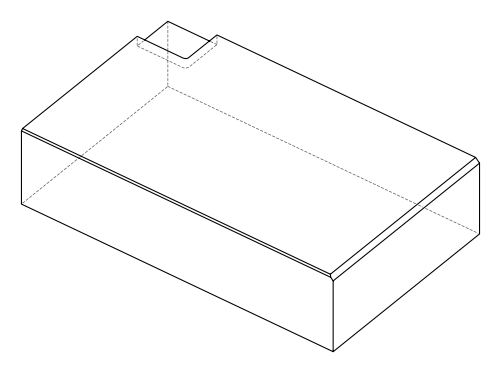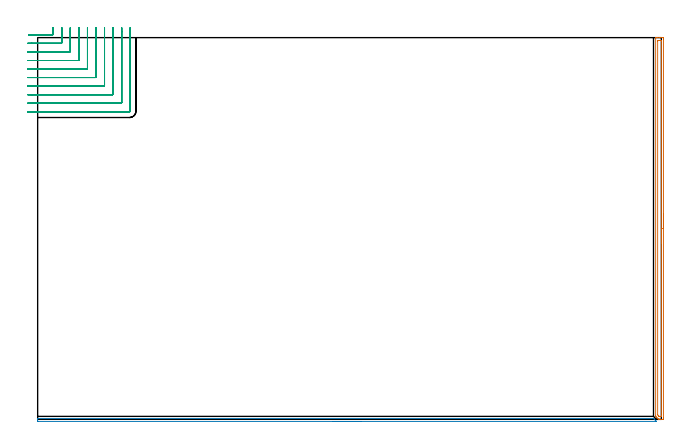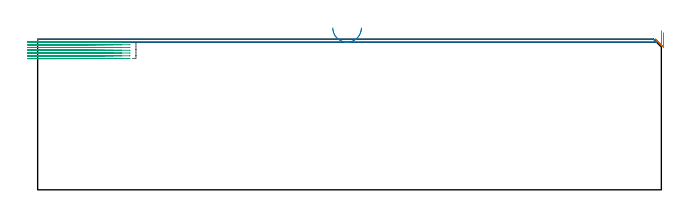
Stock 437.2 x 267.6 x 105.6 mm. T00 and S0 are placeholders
(PLAN: 3 operations, 1 tool changes, 20.3 min)
(1 AREA_MILL | FG_CHAMFER_SURFACE | UGT0205_001 | 4.47 min | 4048 mm3)
(2 AREA_MILL_1 | FG_CHAMFER_SURFACE_1 | UGT0205_001 | 3.61 min | 954 mm3)
(3 MILL_CORNER_NOTCH_RECTANGULAR | CORNER_NOTCH_RECTANGULAR | UGT0201_126 | Follow Part, ap 2, ae 75% | 12.21 min | 52423 mm3)
(TOOL UGT0205_001 | Chamfer Mill 20 x 3 x 45 deg. | D20 FL50 Z2)
(TOOL UGT0201_126 | Carbide End Mill 8.0 | D8 FL15 Z4)
(OP 1 AREA_MILL)
G17 G21 G94 G90
T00 M6
G54
G17 G0 G90 X438.7 Y143.8 S1061 M3
G43 Z115.6 H0
Z110.1
G94 G1 Y143.762 Z109.228 F250.
Y143.648 Z108.364
Y143.459 Z107.512
Y143.197 Z106.68
Y142.863 Z105.874
Y142.46 Z105.1
Y141.992 Z104.364
Y141.46 Z103.672
Y140.871 Z103.029
Y140.228 Z102.44
Y139.536 Z101.908
Y138.8 Z101.44
Y138.026 Z101.037
Y137.22 Z100.703
Y136.388 Z100.441
Y135.537 Z100.252
Y134.672 Z100.138
Y133.8 Z100.1
Y0.982
X438.699 Y0.624 Z100.101
X438.694 Y0.095 Z100.102
X438.69 Y0.008 Z100.105
X438.168 Y0. Z100.626
X437.633 Z101.164
X437.281 Z101.515
X436.746 Z102.05
X436.394 Z102.401
X435.591 Z103.208
X435.506 Z103.292
X435.305 Y0.001 Z103.493
X435.297 Y0.003 Z103.501
X435.285 Y0.015 Z103.514
X435.271 Y0.028 Z103.528
X435.063 Y0.235 Z103.733
X434.675 Y0.624 Z104.124
X434.079 Y1.22 Z104.72
X433.64 Y1.659 Z105.159
X433.364 Y1.935 Z105.433
X433.204 Y2.096 Z105.59
X433.2 Y2.412 Z105.6
Y267.423
X433.203 Y267.59 Z105.588
X433.234 Y267.593 Z105.558
X433.622 Y267.6 Z105.177
X433.915 Z104.885
X434.619 Z104.176
X435.859 Z102.938
X436.394 Z102.401
X437.013 Z101.782
X437.281 Z101.515
X437.9 Z100.896
X438.168 Y267.598 Z100.628
X438.691 Y267.592 Z100.105
X438.694 Y267.506 Z100.103
X438.699 Y266.976 Z100.101
X438.7 Y266.44 Z100.1
Y133.8
X437.286 Z101.514
Y2.412
X437.281 Y2.01 Z101.519
X436.8 Y2.002 Z102.
X436.394 Y2.001 Z102.406
X435.914 Z102.886
X435.813 Y2.006 Z102.987
X435.764 Y2.01 Z103.036
X435.676 Y2.085 Z103.124
X435.506 Y2.247 Z103.294
X435.339 Y2.412 Z103.461
X434.619 Y3.143 Z104.181
X434.614 Y3.311 Z104.186
Y265.188
X434.619 Y265.59 Z104.181
X435.1 Y265.598 Z103.7
X436.394 Y265.599 Z102.406
X436.874 Y265.598 Z101.926
X437.281 Y265.59 Z101.519
X437.286 Y265.183 Z101.514
Y133.8
Y132.928 Z101.552
Y132.064 Z101.666
Y131.212 Z101.855
Y130.38 Z102.117
Y129.574 Z102.451
Y128.8 Z102.854
Y128.064 Z103.323
Y127.372 Z103.854
Y126.729 Z104.443
Y126.14 Z105.086
Y125.609 Z105.778
Y125.14 Z106.514
Y124.737 Z107.288
Y124.403 Z108.094
Y124.141 Z108.926
Y123.952 Z109.778
Y123.838 Z110.643
Y123.8 Z111.514
G0 Z115.6
M5
M2
(OP 2 AREA_MILL_1)
G17 G21 G94 G90
T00 M6
G54
G17 G0 G90 X226.9 Y-1.5 S1061 M3
G43 Z115.6 H0
Z113.5
G94 G1 X226.862 Z112.628 F250.
X226.748 Z111.764
X226.559 Z110.912
X226.297 Z110.08
X225.963 Z109.274
X225.56 Z108.5
X225.092 Z107.764
X224.561 Z107.072
X223.971 Z106.429
X223.328 Z105.84
X222.636 Z105.308
X221.9 Z104.84
X221.126 Z104.437
X220.32 Z104.103
X219.488 Z103.841
X218.637 Z103.652
X217.772 Z103.538
X216.9 Z103.5
X0.623
X0.478 Y-1.499 Z103.501
X0.176 Y-1.496 Z103.504
X0.002 Y-1.491 Z103.505
X0. Y-1.247 Z103.749
Y-0.896 Z104.099
Y-0.193 Z104.807
Y0.124 Z105.124
X0.007 Y0.54 Z105.532
X0.01 Y0.604 Z105.595
X0.172 Y0.6 Z105.6
X431.39
X431.697 Y0.594 Z105.59
X431.708
X432.284 Y0.017 Z105.016
X433.475 Y-1.175 Z103.825
X433.644 Y-1.342 Z103.655
X433.773 Y-1.476 Z103.522
X433.784 Y-1.494 Z103.503
X433.773 Y-1.499 Z103.499
X216.9 Y-1.5 Z103.5
X216.029 Z103.538
X215.164 Z103.652
X214.312 Z103.841
X213.48 Z104.103
X212.674 Z104.437
X211.9 Z104.84
X211.164 Z105.308
X210.472 Z105.84
X209.829 Z106.429
X209.24 Z107.072
X208.709 Z107.764
X208.24 Z108.5
X207.837 Z109.274
X207.503 Z110.08
X207.241 Z110.912
X207.052 Z111.764
X206.938 Z112.628
X206.9 Z113.5
G0 Z115.6
M5
M2
(OP 3 MILL_CORNER_NOTCH_RECTANGULAR)
G17 G21 G94 G90
T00 M6
G54
G17 G0 G90 X-6.464 Y269.6 S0 M3
G43 Z115.6 H0
Z103.657
G94 G1 X-3.464 F250.
X10.504 F500.
G3 X10.9 Y269.996 R0.4
G1 Y271.6
Y274.6 F250.
G0 Z115.6
X-7. Y263.6
Z103.657
G1 X-4.
X16.504 F500.
G3 X16.9 Y263.996 R0.4
G1 Y271.6
Y274.6 F250.
G0 Z115.6
X-7. Y257.6
Z103.657
G1 X-4.
X22.504 F500.
G3 X22.9 Y257.996 R0.4
G1 Y271.6
Y274.6 F250.
G0 Z115.6
X-7. Y251.6
Z103.657
G1 X-4.
X28.504 F500.
G3 X28.9 Y251.996 R0.4
G1 Y271.6
Y274.6 F250.
G0 Z115.6
X-7. Y245.6
Z103.657
G1 X-4.
X34.504 F500.
G3 X34.9 Y245.996 R0.4
G1 Y271.6
Y274.6 F250.
G0 Z115.6
X-7. Y239.6
Z103.657
G1 X-4.
X40.503 F500.
G3 X40.9 Y239.997 R0.4
G1 Y271.6
Y274.6 F250.
G0 Z115.6
X-7. Y233.6
Z103.657
G1 X-4.
X46.503 F500.
G3 X46.9 Y233.997 R0.4
G1 Y271.6
Y274.6 F250.
G0 Z115.6
X-7. Y227.6
Z103.657
G1 X-4.
X52.503 F500.
G3 X52.9 Y227.997 R0.4
G1 Y271.6
Y274.6 F250.
G0 Z115.6
X-7. Y221.6
Z103.657
G1 X-4.
X58.503 F500.
G3 X58.9 Y221.997 R0.4
G1 Y271.6
Y274.6 F250.
G0 Z115.6
X-7. Y215.6
Z103.657
G1 X-4.
X64.4 F500.
G3 X64.9 Y216.1 R0.5
G1 Y271.6
Y274.6 F250.
G0 Z115.6
X-6.464 Y269.6
Z101.714
G1 X-3.464
X10.504 F500.
G3 X10.9 Y269.996 R0.4
G1 Y271.6
Y274.6 F250.
G0 Z115.6
X-7. Y263.6
Z101.714
G1 X-4.
X16.504 F500.
G3 X16.9 Y263.996 R0.4
G1 Y271.6
Y274.6 F250.
G0 Z115.6
X-7. Y257.6
Z101.714
G1 X-4.
X22.504 F500.
G3 X22.9 Y257.996 R0.4
G1 Y271.6
Y274.6 F250.
G0 Z115.6
X-7. Y251.6
Z101.714
G1 X-4.
X28.504 F500.
G3 X28.9 Y251.996 R0.4
G1 Y271.6
Y274.6 F250.
G0 Z115.6
X-7. Y245.6
Z101.714
G1 X-4.
X34.504 F500.
G3 X34.9 Y245.996 R0.4
G1 Y271.6
Y274.6 F250.
G0 Z115.6
X-7. Y239.6
Z101.714
G1 X-4.
X40.503 F500.
G3 X40.9 Y239.997 R0.4
G1 Y271.6
Y274.6 F250.
G0 Z115.6
X-7. Y233.6
Z101.714
G1 X-4.
X46.503 F500.
G3 X46.9 Y233.997 R0.4
G1 Y271.6
Y274.6 F250.
G0 Z115.6
X-7. Y227.6
Z101.714
G1 X-4.
X52.503 F500.
G3 X52.9 Y227.997 R0.4
G1 Y271.6
Y274.6 F250.
G0 Z115.6
X-7. Y221.6
Z101.714
G1 X-4.
X58.503 F500.
G3 X58.9 Y221.997 R0.4
G1 Y271.6
Y274.6 F250.
G0 Z115.6
X-7. Y215.6
Z101.714
G1 X-4.
X64.4 F500.
G3 X64.9 Y216.1 R0.5
G1 Y271.6
Y274.6 F250.
G0 Z115.6
X-6.464 Y269.6
Z99.771
G1 X-3.464
X10.504 F500.
G3 X10.9 Y269.996 R0.4
G1 Y271.6
Y274.6 F250.
G0 Z115.6
X-7. Y263.6
Z99.771
G1 X-4.
X16.504 F500.
G3 X16.9 Y263.996 R0.4
G1 Y271.6
Y274.6 F250.
G0 Z115.6
X-7. Y257.6
Z99.771
G1 X-4.
X22.504 F500.
G3 X22.9 Y257.996 R0.4
G1 Y271.6
Y274.6 F250.
G0 Z115.6
X-7. Y251.6
Z99.771
G1 X-4.
X28.504 F500.
G3 X28.9 Y251.996 R0.4
G1 Y271.6
Y274.6 F250.
G0 Z115.6
X-7. Y245.6
Z99.771
G1 X-4.
X34.504 F500.
G3 X34.9 Y245.996 R0.4
G1 Y271.6
Y274.6 F250.
G0 Z115.6
X-7. Y239.6
Z99.771
G1 X-4.
X40.503 F500.
G3 X40.9 Y239.997 R0.4
G1 Y271.6
Y274.6 F250.
G0 Z115.6
X-7. Y233.6
Z99.771
G1 X-4.
X46.503 F500.
G3 X46.9 Y233.997 R0.4
G1 Y271.6
Y274.6 F250.
G0 Z115.6
X-7. Y227.6
Z99.771
G1 X-4.
X52.503 F500.
G3 X52.9 Y227.997 R0.4
G1 Y271.6
Y274.6 F250.
G0 Z115.6
X-7. Y221.6
Z99.771
G1 X-4.
X58.503 F500.
G3 X58.9 Y221.997 R0.4
G1 Y271.6
Y274.6 F250.
G0 Z115.6
X-7. Y215.6
Z99.771
G1 X-4.
X64.4 F500.
G3 X64.9 Y216.1 R0.5
G1 Y271.6
Y274.6 F250.
G0 Z115.6
X-6.464 Y269.6
Z97.829
G1 X-3.464
X10.504 F500.
G3 X10.9 Y269.996 R0.4
G1 Y271.6
Y274.6 F250.
G0 Z115.6
X-7. Y263.6
Z97.829
G1 X-4.
X16.504 F500.
G3 X16.9 Y263.996 R0.4
G1 Y271.6
Y274.6 F250.
G0 Z115.6
X-7. Y257.6
Z97.829
G1 X-4.
X22.504 F500.
G3 X22.9 Y257.996 R0.4
G1 Y271.6
Y274.6 F250.
G0 Z115.6
X-7. Y251.6
Z97.829
G1 X-4.
X28.504 F500.
G3 X28.9 Y251.996 R0.4
G1 Y271.6
Y274.6 F250.
G0 Z115.6
X-7. Y245.6
Z97.829
G1 X-4.
X34.504 F500.
G3 X34.9 Y245.996 R0.4
G1 Y271.6
Y274.6 F250.
G0 Z115.6
X-7. Y239.6
Z97.829
G1 X-4.
X40.503 F500.
G3 X40.9 Y239.997 R0.4
G1 Y271.6
Y274.6 F250.
G0 Z115.6
X-7. Y233.6
Z97.829
G1 X-4.
X46.503 F500.
G3 X46.9 Y233.997 R0.4
G1 Y271.6
Y274.6 F250.
G0 Z115.6
X-7. Y227.6
Z97.829
G1 X-4.
X52.503 F500.
G3 X52.9 Y227.997 R0.4
G1 Y271.6
Y274.6 F250.
G0 Z115.6
X-7. Y221.6
Z97.829
G1 X-4.
X58.503 F500.
G3 X58.9 Y221.997 R0.4
G1 Y271.6
Y274.6 F250.
G0 Z115.6
X-7. Y215.6
Z97.829
G1 X-4.
X64.4 F500.
G3 X64.9 Y216.1 R0.5
G1 Y271.6
Y274.6 F250.
G0 Z115.6
X-6.464 Y269.6
Z95.886
G1 X-3.464
X10.504 F500.
G3 X10.9 Y269.996 R0.4
G1 Y271.6
Y274.6 F250.
G0 Z115.6
X-7. Y263.6
Z95.886
G1 X-4.
X16.504 F500.
G3 X16.9 Y263.996 R0.4
G1 Y271.6
Y274.6 F250.
G0 Z115.6
X-7. Y257.6
Z95.886
G1 X-4.
X22.504 F500.
G3 X22.9 Y257.996 R0.4
G1 Y271.6
Y274.6 F250.
G0 Z115.6
X-7. Y251.6
Z95.886
G1 X-4.
X28.504 F500.
G3 X28.9 Y251.996 R0.4
G1 Y271.6
Y274.6 F250.
G0 Z115.6
X-7. Y245.6
Z95.886
G1 X-4.
X34.504 F500.
G3 X34.9 Y245.996 R0.4
G1 Y271.6
Y274.6 F250.
G0 Z115.6
X-7. Y239.6
Z95.886
G1 X-4.
X40.503 F500.
G3 X40.9 Y239.997 R0.4
G1 Y271.6
Y274.6 F250.
G0 Z115.6
X-7. Y233.6
Z95.886
G1 X-4.
X46.503 F500.
G3 X46.9 Y233.997 R0.4
G1 Y271.6
Y274.6 F250.
G0 Z115.6
X-7. Y227.6
Z95.886
G1 X-4.
X52.503 F500.
G3 X52.9 Y227.997 R0.4
G1 Y271.6
Y274.6 F250.
G0 Z115.6
X-7. Y221.6
Z95.886
G1 X-4.
X58.503 F500.
G3 X58.9 Y221.997 R0.4
G1 Y271.6
Y274.6 F250.
G0 Z115.6
X-7. Y215.6
Z95.886
G1 X-4.
X64.4 F500.
G3 X64.9 Y216.1 R0.5
G1 Y271.6
Y274.6 F250.
G0 Z115.6
X-6.464 Y269.6
Z93.943
G1 X-3.464
X10.504 F500.
G3 X10.9 Y269.996 R0.4
G1 Y271.6
Y274.6 F250.
G0 Z115.6
X-7. Y263.6
Z93.943
G1 X-4.
X16.504 F500.
G3 X16.9 Y263.996 R0.4
G1 Y271.6
Y274.6 F250.
G0 Z115.6
X-7. Y257.6
Z93.943
G1 X-4.
X22.504 F500.
G3 X22.9 Y257.996 R0.4
G1 Y271.6
Y274.6 F250.
G0 Z115.6
X-7. Y251.6
Z93.943
G1 X-4.
X28.504 F500.
G3 X28.9 Y251.996 R0.4
G1 Y271.6
Y274.6 F250.
G0 Z115.6
X-7. Y245.6
Z93.943
G1 X-4.
X34.504 F500.
G3 X34.9 Y245.996 R0.4
G1 Y271.6
Y274.6 F250.
G0 Z115.6
X-7. Y239.6
Z93.943
G1 X-4.
X40.503 F500.
G3 X40.9 Y239.997 R0.4
G1 Y271.6
Y274.6 F250.
G0 Z115.6
X-7. Y233.6
Z93.943
G1 X-4.
X46.503 F500.
G3 X46.9 Y233.997 R0.4
G1 Y271.6
Y274.6 F250.
G0 Z115.6
X-7. Y227.6
Z93.943
G1 X-4.
X52.503 F500.
G3 X52.9 Y227.997 R0.4
G1 Y271.6
Y274.6 F250.
G0 Z115.6
X-7. Y221.6
Z93.943
G1 X-4.
X58.503 F500.
G3 X58.9 Y221.997 R0.4
G1 Y271.6
Y274.6 F250.
G0 Z115.6
X-7. Y215.6
Z93.943
G1 X-4.
X64.4 F500.
G3 X64.9 Y216.1 R0.5
G1 Y271.6
Y274.6 F250.
G0 Z115.6
X-6.464 Y269.6
Z92.
G1 X-3.464
X10.504 F500.
G3 X10.9 Y269.996 R0.4
G1 Y271.6
Y274.6 F250.
G0 Z115.6
X-7. Y263.6
Z92.
G1 X-4.
X16.504 F500.
G3 X16.9 Y263.996 R0.4
G1 Y271.6
Y274.6 F250.
G0 Z115.6
X-7. Y257.6
Z92.
G1 X-4.
X22.504 F500.
G3 X22.9 Y257.996 R0.4
G1 Y271.6
Y274.6 F250.
G0 Z115.6
X-7. Y251.6
Z92.
G1 X-4.
X28.504 F500.
G3 X28.9 Y251.996 R0.4
G1 Y271.6
Y274.6 F250.
G0 Z115.6
X-7. Y245.6
Z92.
G1 X-4.
X34.504 F500.
G3 X34.9 Y245.996 R0.4
G1 Y271.6
Y274.6 F250.
G0 Z115.6
X-7. Y239.6
Z92.
G1 X-4.
X40.503 F500.
G3 X40.9 Y239.997 R0.4
G1 Y271.6
Y274.6 F250.
G0 Z115.6
X-7. Y233.6
Z92.
G1 X-4.
X46.503 F500.
G3 X46.9 Y233.997 R0.4
G1 Y271.6
Y274.6 F250.
G0 Z115.6
X-7. Y227.6
Z92.
G1 X-4.
X52.503 F500.
G3 X52.9 Y227.997 R0.4
G1 Y271.6
Y274.6 F250.
G0 Z115.6
X-7. Y221.6
Z92.
G1 X-4.
X58.503 F500.
G3 X58.9 Y221.997 R0.4
G1 Y271.6
Y274.6 F250.
G0 Z115.6
X-7. Y215.6
Z92.
G1 X-4.
X64.4 F500.
G3 X64.9 Y216.1 R0.5
G1 Y271.6
Y274.6 F250.
G0 Z115.6
M5
M2
